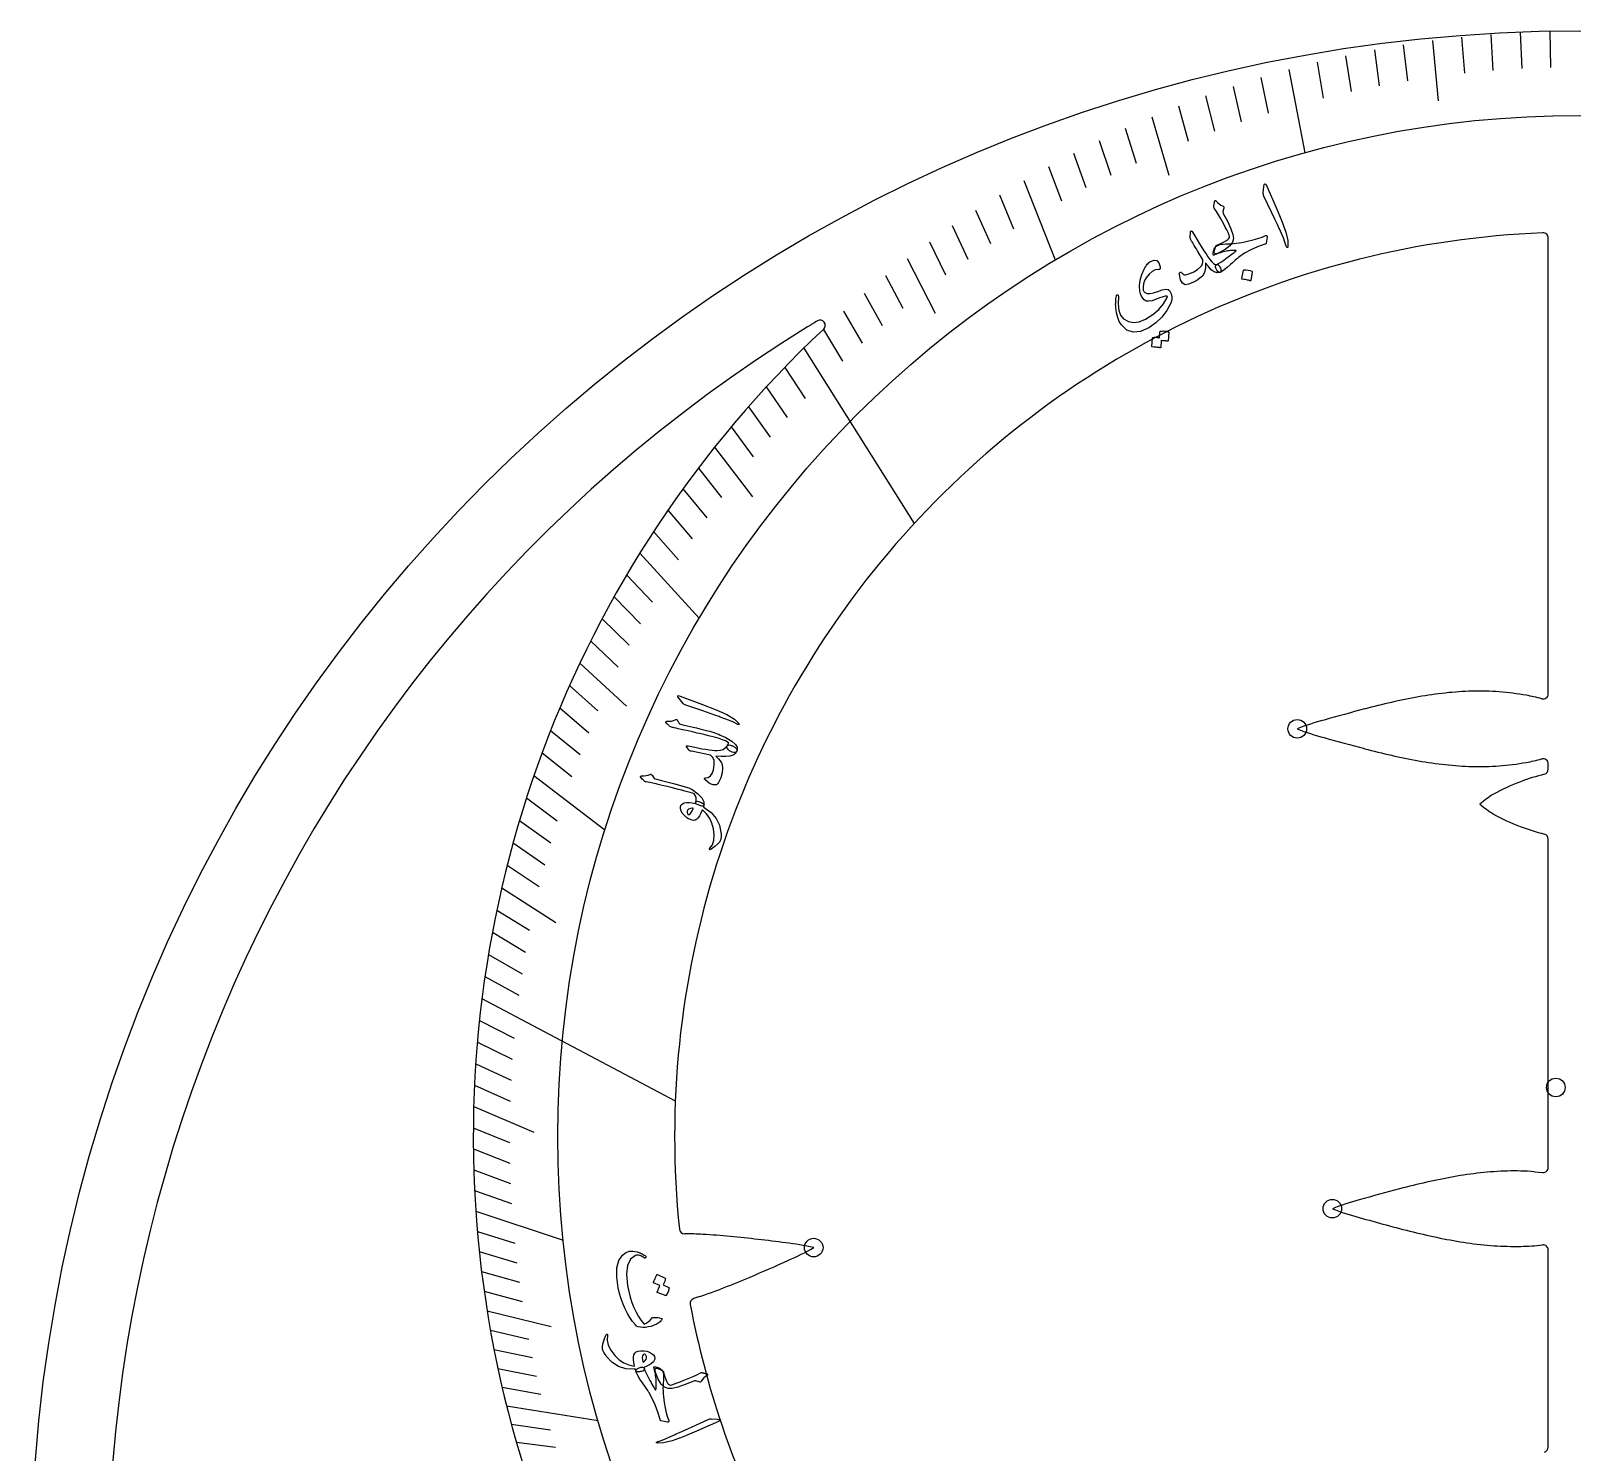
# Model space of a CAD drawing. Header units: millimetres. Extents: x -74 to 74, y -74 to 74.
# Drawn here: x -74.2 to -0.3, y 6.1 to 74.2 of the extents above; entities that cross this region are included whole.
import ezdxf

# ---------------------------------------------------------------- set-up
doc = ezdxf.new("R2010")
doc.units = ezdxf.units.MM
for name, color, linetype in [('CUT_INNER', 6, 'Continuous'), ('CUT_OUTER', 1, 'Continuous'), ('ENGRAVE', 7, 'Continuous'), ('ENGRAVE_FINE', 8, 'Continuous'), ('TEXT', 5, 'Continuous')]:
    doc.layers.add(name, color=color, linetype=linetype)

msp = doc.modelspace()

# ---------------------------------------------------------------- linework, layer by layer
at = {"layer": 'CUT_INNER'}
for points in [[(-1.485, 42.459), (-1.485, 64.312)], [(-1.485, 38.838), (-1.485, 39.091)], [(-1.485, 19.746), (-1.485, 35.49)], [(-2.153, 19.537), (-1.76, 19.497)], [(-1.485, 6.327), (-1.485, 15.779)], [(-42.234, 13.53), (-42.458, 13.459)]]:
    msp.add_lwpolyline(points, dxfattribs=at)
for centre, radius, start, end in [((0, 21.218), 43.379, 92.30477, 185.8636), ((-1.735, 64.312), 0.25, 360, 92.28516), ((0, 0), 70.537, 121.64124, 268.58497), ((0, 21.217), 53.032, 133.09257, 239.01682), ((-13.138, 21.468), 45.369, 121.03884, 121.73877), ((-36.402, 60.127), 0.25, 313.06834, 121.11328), ((-2.893, 15.371), 27.362, 100.14, 102.90107), ((-4.274, 23.094), 19.517, 96.30743, 100.14009), ((-4.735, 27.244), 15.342, 91.46192, 96.29896), ((-4.796, 29.496), 13.088, 85.78617, 91.44463), ((-4.721, 30.58), 12.002, 79.5452, 85.76481), ((-3.655, 35.632), 6.842, 74.28396, 80.65277), ((-1.735, 42.459), 0.25, 254.62171, 360), ((11.219, -40.727), 85.214, 104.62275, 105.97302), ((0.763, -0.62), 43.766, 102.89292, 104.63415), ((-9.373, 30.253), 11.311, 104.6333, 111.51717), ((-9.376, 51.289), 11.302, 248.48146, 255.36406), ((12.546, 127.129), 90.243, 254.06361, 255.33857), ((0.772, 82.204), 43.801, 255.36459, 257.10308), ((-2.888, 66.203), 27.387, 257.09495, 259.8511), ((-4.271, 58.474), 19.535, 259.851, 263.67682), ((-3.661, 45.944), 6.868, 279.31156, 285.71432), ((-1.735, 39.091), 0.25, 360, 105.37829), ((-4.734, 54.319), 15.354, 263.68522, 268.51464), ((-4.797, 52.061), 13.096, 268.53184, 274.18375), ((-4.722, 50.973), 12.005, 274.20508, 280.42056), ((0.78, 28.706), 10.19, 103.90347, 110.69284), ((-1.735, 38.838), 0.25, 285.37829, 0), ((0.371, 29.603), 9.206, 110.28581, 119.16777), ((0.391, 30.879), 8.128, 123.68092, 129.34314), ((1.215, 44.562), 9.51, 231.0687, 235.90723), ((0.367, 44.718), 9.198, 240.83033, 249.66982), ((0.781, 45.626), 10.193, 249.26344, 256.09613), ((-1.735, 35.49), 0.25, 360, 74.62171), ((-1.211, -7.641), 27.362, 100.14, 102.90107), ((-2.592, 0.081), 19.517, 96.30743, 100.14009), ((-3.053, 4.231), 15.342, 91.46192, 96.29896), ((-3.114, 6.484), 13.088, 85.78617, 91.44463), ((-1.735, 19.746), 0.25, 264.23153, 360), ((12.901, -63.74), 85.214, 104.62275, 105.97302), ((2.446, -23.632), 43.766, 102.89292, 104.63415), ((-7.691, 7.24), 11.311, 104.6333, 111.51717), ((-7.694, 28.277), 11.302, 248.48146, 255.36406), ((15.749, 109.52), 95.856, 254.07611, 254.87819), ((-42.904, 16.811), 0.25, 185.80078, 269.25179), ((-42.999, 1.086), 15.476, 86.38486, 89.65988), ((-43.931, -17.38), 33.964, 84.54733, 86.78015), ((-46.286, -42.202), 58.898, 83.26561, 84.56136), ((-50.537, -78.915), 95.856, 82.51361, 83.31569), ((6.157, 73.827), 58.898, 254.82811, 256.12386), ((0.186, 49.62), 33.964, 256.10983, 258.34265), ((-2.065, 38.7), 22.815, 258.33867, 261.63067), ((-39.27, 4.877), 11.313, 76.92396, 83.79982), ((-42.358, 25.697), 11.311, 293.07089, 299.95474), ((-2.894, 33.077), 17.131, 261.63465, 265.97787), ((-3.114, 29.997), 14.043, 265.99084, 271.26072), ((-2.969, 26.043), 10.087, 270.9343, 276.88297), ((-1.735, 15.779), 0.25, 360, 95.76847), ((-73.142, 92.887), 85.214, 293.06025, 294.41052), ((-56.915, 54.747), 43.766, 291.33042, 293.07165), ((-42.382, 13.22), 0.25, 107.62321, 190.72266), ((-50.952, 39.466), 27.362, 288.5775, 291.33857), ((-0.019, 21.211), 43.36, 190.68189, 206.59524), ((-1.735, 6.328), 0.25, 284.76563, 360)]:
    msp.add_arc(centre, radius, start, end, dxfattribs=at)
at = {"layer": 'CUT_OUTER'}
msp.add_circle((0, 0), 74.25, dxfattribs=at)
at = {"layer": 'ENGRAVE'}
for points in [[(-13.927, 72.389), (-13.159, 68.395)], [(-26.638, 67.075), (-25.124, 63.261)], [(-37.186, 59.028), (-31.892, 50.624)], [(-45.048, 49.202), (-42.195, 46.086)], [(-50.122, 38.545), (-46.718, 35.927)], [(-52.617, 27.841), (-43.346, 22.936)], [(-52.913, 17.65), (-48.726, 16.254)], [(-51.438, 8.312), (-47.048, 7.603)]]:
    msp.add_lwpolyline(points, dxfattribs=at)
for centre, radius in [((0, 21.217), 48.979), ((-13.523, 40.775), 0.446), ((-1.124, 23.577), 0.446), ((-11.841, 17.763), 0.446), ((-36.709, 15.897), 0.446)]:
    msp.add_circle(centre, radius, dxfattribs=at)
at = {"layer": 'ENGRAVE_FINE'}
for points in [[(-5.642, 73.949), (-5.51, 72.216)], [(-4.236, 74.081), (-4.137, 72.346)], [(-2.826, 74.175), (-2.76, 72.438)], [(-1.414, 74.231), (-1.381, 72.494)], [(-9.825, 73.332), (-9.594, 71.607)], [(-8.438, 73.575), (-8.239, 71.847)], [(-7.043, 73.78), (-6.768, 70.895)], [(-12.571, 72.739), (-12.274, 71.022)], [(-11.203, 73.053), (-10.939, 71.333)], [(-15.272, 72.004), (-14.91, 70.298)], [(-17.919, 71.131), (-17.492, 69.438)], [(-16.602, 71.584), (-16.208, 69.885)], [(-19.219, 70.645), (-18.76, 68.959)], [(-21.769, 69.576), (-21.246, 67.906)], [(-20.503, 70.126), (-19.685, 67.328)], [(-23.016, 68.995), (-22.462, 67.333)], [(-24.244, 68.384), (-23.658, 66.731)], [(-25.452, 67.743), (-24.834, 66.1)], [(-27.802, 66.378), (-27.123, 64.755)], [(-28.944, 65.655), (-28.233, 64.043)], [(-30.062, 64.906), (-29.321, 63.306)], [(-31.156, 64.133), (-30.385, 62.545)], [(-32.225, 63.336), (-30.889, 60.709)], [(-33.27, 62.516), (-32.438, 60.953)], [(-34.288, 61.674), (-33.427, 60.125)], [(-35.281, 60.812), (-34.39, 59.277)], [(-36.247, 59.929), (-35.327, 58.409)], [(-38.098, 58.109), (-37.12, 56.619)], [(-38.982, 57.174), (-37.976, 55.699)], [(-39.839, 56.222), (-38.805, 54.764)], [(-40.667, 55.256), (-39.606, 53.814)], [(-41.468, 54.276), (-39.652, 51.9)], [(-42.24, 53.283), (-41.125, 51.876)], [(-42.985, 52.278), (-41.842, 50.889)], [(-43.701, 51.263), (-42.532, 49.892)], [(-44.388, 50.237), (-43.194, 48.885)], [(-45.679, 48.159), (-44.434, 46.846)], [(-46.283, 47.109), (-45.012, 45.816)], [(-46.858, 46.052), (-45.563, 44.78)], [(-47.406, 44.99), (-46.087, 43.738)], [(-47.926, 43.923), (-45.686, 41.87)], [(-48.419, 42.852), (-47.053, 41.643)], [(-48.885, 41.778), (-47.496, 40.591)], [(-49.324, 40.702), (-47.912, 39.537)], [(-49.736, 39.624), (-48.303, 38.482)], [(-50.482, 37.465), (-49.006, 36.37)], [(-50.817, 36.386), (-49.32, 35.315)], [(-51.126, 35.309), (-49.609, 34.261)], [(-51.411, 34.232), (-49.874, 33.209)], [(-51.671, 33.158), (-49.073, 31.491)], [(-51.907, 32.087), (-50.331, 31.114)], [(-52.119, 31.02), (-50.525, 30.071)], [(-52.308, 29.956), (-50.696, 29.033)], [(-52.474, 28.896), (-50.845, 27.999)], [(-52.739, 26.792), (-51.077, 25.948)], [(-52.839, 25.748), (-51.161, 24.931)], [(-52.917, 24.711), (-51.224, 23.92)], [(-52.975, 23.68), (-51.267, 22.916)], [(-53.013, 22.656), (-50.136, 21.426)], [(-53.031, 21.639), (-51.294, 20.93)], [(-53.029, 20.63), (-51.279, 19.949)], [(-53.009, 19.628), (-51.246, 18.976)], [(-52.97, 18.635), (-51.195, 18.011)], [(-52.838, 16.674), (-51.04, 16.107)], [(-52.745, 15.707), (-50.937, 15.168)], [(-52.637, 14.748), (-50.818, 14.239)], [(-52.511, 13.8), (-50.684, 13.319)], [(-52.37, 12.861), (-49.302, 12.107)], [(-52.213, 11.931), (-50.368, 11.509)], [(-52.041, 11.011), (-50.188, 10.619)], [(-51.855, 10.101), (-49.994, 9.739)], [(-51.654, 9.202), (-49.787, 8.869)], [(-51.21, 7.433), (-49.332, 7.161)], [(-50.968, 6.565), (-49.085, 6.322)]]:
    msp.add_lwpolyline(points, dxfattribs=at)
at = {"layer": 'TEXT'}
for points in [[(-15.122, 66.779), (-15.105, 66.876), (-15.078, 66.916), (-15.043, 66.901), (-14.999, 66.829), (-14.537, 65.776), (-14.258, 65.129), (-14.071, 64.6), (-13.975, 64.189), (-13.968, 63.899), (-13.976, 63.873), (-13.984, 63.857), (-13.995, 63.851), (-14.007, 63.856), (-14.019, 63.867), (-14.03, 63.882), (-14.04, 63.902), (-14.05, 63.926), (-14.113, 64.118), (-14.189, 64.319), (-14.277, 64.529), (-14.379, 64.747), (-14.404, 64.805), (-14.475, 64.959), (-14.591, 65.21), (-14.752, 65.558), (-15.12, 66.326), (-15.137, 66.368), (-15.148, 66.408), (-15.153, 66.447), (-15.152, 66.483)], [(-16.784, 64.454), (-16.843, 64.575), (-16.906, 64.703), (-16.973, 64.835), (-17.045, 64.974), (-17.122, 65.119), (-17.205, 65.27), (-17.294, 65.428), (-17.388, 65.592), (-17.512, 65.749), (-17.522, 65.772), (-17.528, 65.796), (-17.53, 65.819), (-17.528, 65.843), (-17.527, 65.856), (-17.523, 65.873), (-17.519, 65.894), (-17.514, 65.919), (-17.507, 65.949), (-17.5, 65.984), (-17.492, 66.023), (-17.484, 66.066), (-17.481, 66.081), (-17.474, 66.093), (-17.465, 66.102), (-17.453, 66.108), (-17.441, 66.11), (-17.43, 66.107), (-17.419, 66.099), (-17.407, 66.086), (-17.343, 66.012), (-17.267, 65.946), (-17.179, 65.888), (-17.08, 65.837), (-17.055, 65.821), (-17.04, 65.802), (-17.036, 65.779), (-17.042, 65.751), (-17.089, 65.588), (-17.091, 65.57), (-17.088, 65.547), (-17.08, 65.521), (-17.067, 65.491), (-16.853, 65.084), (-16.702, 64.749), (-16.613, 64.486), (-16.586, 64.295), (-16.632, 64.115), (-16.763, 63.94), (-16.98, 63.77), (-17.281, 63.603), (-17.401, 63.561), (-17.474, 63.574), (-17.5, 63.642), (-17.479, 63.764), (-17.473, 63.782), (-17.468, 63.798), (-17.463, 63.815), (-17.458, 63.831), (-17.453, 63.847), (-17.448, 63.862), (-17.444, 63.877), (-17.439, 63.891), (-17.426, 63.921), (-17.406, 63.947), (-17.379, 63.968), (-17.345, 63.985), (-17.191, 64.053), (-17.056, 64.119), (-16.942, 64.182), (-16.849, 64.243), (-16.8, 64.287), (-16.773, 64.337), (-16.768, 64.392), (-16.784, 64.454)], [(-17.388, 63.044), (-17.351, 63.042), (-17.316, 63.028), (-17.285, 63.003), (-17.256, 62.967), (-17.227, 62.919), (-17.205, 62.872), (-17.19, 62.824), (-17.182, 62.775), (-17.181, 62.731), (-17.188, 62.697), (-17.203, 62.672), (-17.226, 62.656), (-17.368, 62.639), (-17.511, 62.685), (-17.655, 62.794), (-17.802, 62.966), (-17.825, 62.996), (-17.844, 63.023), (-17.861, 63.046), (-17.874, 63.064), (-17.885, 63.079), (-17.892, 63.089), (-17.897, 63.095), (-17.898, 63.097), (-17.91, 63.107), (-17.918, 63.108), (-17.922, 63.099), (-17.922, 63.082), (-17.924, 62.886), (-17.949, 62.722), (-17.997, 62.59), (-18.069, 62.489), (-18.189, 62.383), (-18.341, 62.282), (-18.524, 62.187), (-18.739, 62.097), (-18.9, 62.076), (-19.027, 62.148), (-19.119, 62.312), (-19.176, 62.569), (-19.177, 62.603), (-19.172, 62.63), (-19.161, 62.651), (-19.144, 62.666), (-19.123, 62.673), (-19.102, 62.671), (-19.081, 62.66), (-19.059, 62.639), (-19.012, 62.593), (-18.967, 62.564), (-18.923, 62.55), (-18.881, 62.551), (-18.667, 62.611), (-18.475, 62.693), (-18.306, 62.797), (-18.158, 62.924), (-18.101, 62.996), (-18.062, 63.075), (-18.043, 63.163), (-18.044, 63.259), (-18.062, 63.296), (-18.111, 63.381), (-18.191, 63.513), (-18.301, 63.692), (-18.36, 63.788), (-18.413, 63.875), (-18.459, 63.952), (-18.5, 64.02), (-18.535, 64.079), (-18.564, 64.127), (-18.588, 64.164), (-18.605, 64.191), (-18.628, 64.234), (-18.645, 64.273), (-18.654, 64.31), (-18.655, 64.343), (-18.653, 64.385), (-18.651, 64.425), (-18.65, 64.462), (-18.648, 64.496), (-18.646, 64.527), (-18.646, 64.555), (-18.645, 64.579), (-18.646, 64.601), (-18.645, 64.619), (-18.639, 64.633), (-18.629, 64.644), (-18.614, 64.65), (-18.596, 64.651), (-18.58, 64.647), (-18.567, 64.638), (-18.556, 64.624), (-18.435, 64.416), (-18.319, 64.22), (-18.207, 64.035), (-18.099, 63.862), (-17.996, 63.701), (-17.898, 63.551), (-17.804, 63.413), (-17.716, 63.286), (-17.625, 63.172), (-17.54, 63.093), (-17.461, 63.05), (-17.388, 63.044)], [(-16.947, 64.029), (-16.827, 64.031), (-16.703, 64.037), (-16.576, 64.048), (-16.447, 64.064), (-16.314, 64.083), (-16.18, 64.106), (-16.043, 64.133), (-15.904, 64.163), (-15.638, 64.227), (-15.405, 64.292), (-15.206, 64.359), (-15.041, 64.429), (-15.023, 64.435), (-15.006, 64.436), (-14.992, 64.431), (-14.979, 64.421), (-14.969, 64.407), (-14.962, 64.391), (-14.96, 64.373), (-14.96, 64.353), (-15.011, 64.073), (-15.017, 64.05), (-15.029, 64.032), (-15.048, 64.019), (-15.072, 64.012), (-15.423, 63.894), (-15.748, 63.751), (-16.046, 63.584), (-16.318, 63.393), (-16.333, 63.382), (-16.358, 63.361), (-16.393, 63.332), (-16.438, 63.293), (-16.492, 63.245), (-16.557, 63.188), (-16.632, 63.121), (-16.716, 63.045), (-16.88, 62.9), (-17.019, 62.787), (-17.134, 62.705), (-17.226, 62.656), (-17.255, 62.655), (-17.288, 62.673), (-17.327, 62.71), (-17.372, 62.767), (-17.426, 62.867), (-17.446, 62.946), (-17.432, 63.006), (-17.383, 63.046), (-17.303, 63.089), (-17.192, 63.16), (-17.05, 63.258), (-16.876, 63.384), (-16.789, 63.447), (-16.712, 63.502), (-16.646, 63.55), (-16.591, 63.59), (-16.547, 63.621), (-16.515, 63.645), (-16.494, 63.661), (-16.484, 63.669), (-16.481, 63.672), (-16.478, 63.675), (-16.476, 63.678), (-16.474, 63.68), (-16.472, 63.682), (-16.47, 63.684), (-16.468, 63.685), (-16.466, 63.686), (-16.455, 63.697), (-16.453, 63.706), (-16.458, 63.711), (-16.472, 63.714), (-16.53, 63.718), (-16.59, 63.718), (-16.652, 63.716), (-16.716, 63.711), (-16.782, 63.703), (-16.85, 63.693), (-16.921, 63.679), (-16.993, 63.664), (-17.064, 63.647), (-17.133, 63.629), (-17.201, 63.609), (-17.267, 63.588), (-17.332, 63.566), (-17.393, 63.542), (-17.452, 63.517), (-17.507, 63.49), (-17.523, 63.486), (-17.535, 63.487), (-17.544, 63.494), (-17.55, 63.507), (-17.552, 63.534), (-17.553, 63.56), (-17.552, 63.587), (-17.549, 63.614), (-17.544, 63.642), (-17.539, 63.67), (-17.533, 63.699), (-17.526, 63.73), (-17.507, 63.79), (-17.484, 63.839), (-17.457, 63.878), (-17.425, 63.907), (-17.337, 63.958), (-17.227, 63.995), (-17.097, 64.019), (-16.947, 64.029)], [(-20.17, 62.806), (-20.329, 62.784), (-20.483, 62.711), (-20.631, 62.586), (-20.773, 62.409), (-20.848, 62.269), (-20.895, 62.124), (-20.915, 61.973), (-20.907, 61.816), (-20.9, 61.788), (-20.887, 61.761), (-20.868, 61.736), (-20.843, 61.712), (-20.732, 61.657), (-20.588, 61.646), (-20.411, 61.679), (-20.2, 61.755), (-19.992, 61.832), (-19.831, 61.863), (-19.714, 61.851), (-19.643, 61.794), (-19.565, 61.643), (-19.529, 61.492), (-19.533, 61.342), (-19.579, 61.192), (-19.776, 60.83), (-20.017, 60.513), (-20.302, 60.239), (-20.633, 60.009), (-21.032, 59.83), (-21.384, 59.792), (-21.692, 59.897), (-21.956, 60.147), (-22.055, 60.309), (-22.133, 60.502), (-22.19, 60.727), (-22.224, 60.982), (-22.228, 61.056), (-22.23, 61.128), (-22.229, 61.199), (-22.227, 61.269), (-22.223, 61.337), (-22.216, 61.404), (-22.207, 61.471), (-22.196, 61.537), (-22.187, 61.567), (-22.173, 61.584), (-22.156, 61.589), (-22.134, 61.581), (-22.117, 61.567), (-22.105, 61.55), (-22.099, 61.529), (-22.098, 61.505), (-22.117, 61.142), (-22.081, 60.843), (-21.99, 60.608), (-21.847, 60.438), (-21.618, 60.302), (-21.368, 60.255), (-21.096, 60.295), (-20.801, 60.422), (-20.453, 60.642), (-20.164, 60.889), (-19.932, 61.162), (-19.758, 61.463), (-19.749, 61.486), (-19.75, 61.503), (-19.762, 61.516), (-19.782, 61.524), (-19.851, 61.524), (-19.958, 61.5), (-20.104, 61.451), (-20.288, 61.377), (-20.479, 61.308), (-20.637, 61.28), (-20.764, 61.293), (-20.858, 61.347), (-20.932, 61.43), (-20.991, 61.527), (-21.034, 61.637), (-21.063, 61.762), (-21.082, 62.025), (-21.055, 62.29), (-20.981, 62.557), (-20.86, 62.825), (-20.825, 62.891), (-20.789, 62.952), (-20.752, 63.006), (-20.714, 63.054), (-20.675, 63.096), (-20.636, 63.133), (-20.596, 63.164), (-20.557, 63.189), (-20.386, 63.253), (-20.252, 63.232), (-20.154, 63.124), (-20.094, 62.931), (-20.09, 62.873), (-20.101, 62.833), (-20.128, 62.81), (-20.17, 62.806)], [(-16.1, 62.766), (-16.096, 62.773), (-16.09, 62.779), (-16.081, 62.784), (-16.069, 62.788), (-15.973, 62.785), (-15.88, 62.773), (-15.788, 62.751), (-15.698, 62.72), (-15.688, 62.713), (-15.682, 62.706), (-15.679, 62.697), (-15.681, 62.686), (-15.752, 62.279), (-15.757, 62.268), (-15.765, 62.263), (-15.778, 62.263), (-15.796, 62.267), (-15.811, 62.272), (-15.835, 62.278), (-15.867, 62.285), (-15.907, 62.294), (-15.957, 62.305), (-16.016, 62.317), (-16.085, 62.33), (-16.164, 62.345), (-16.175, 62.348), (-16.182, 62.353), (-16.184, 62.359), (-16.183, 62.367)], [(-20.105, 59.822), (-20.103, 59.83), (-20.098, 59.837), (-20.09, 59.842), (-20.078, 59.847), (-20.031, 59.852), (-19.985, 59.854), (-19.939, 59.855), (-19.894, 59.853), (-19.848, 59.849), (-19.803, 59.842), (-19.757, 59.833), (-19.71, 59.821), (-19.7, 59.815), (-19.693, 59.808), (-19.688, 59.798), (-19.687, 59.785), (-19.713, 59.373), (-19.716, 59.366), (-19.724, 59.362), (-19.736, 59.361), (-19.753, 59.363), (-19.765, 59.367), (-19.784, 59.37), (-19.811, 59.373), (-19.844, 59.377), (-19.884, 59.38), (-19.932, 59.384), (-19.987, 59.388), (-20.05, 59.392), (-20.069, 59.071), (-20.072, 59.06), (-20.08, 59.053), (-20.092, 59.052), (-20.11, 59.054), (-20.125, 59.057), (-20.149, 59.06), (-20.181, 59.064), (-20.222, 59.069), (-20.272, 59.074), (-20.331, 59.08), (-20.399, 59.085), (-20.478, 59.09), (-20.487, 59.093), (-20.493, 59.098), (-20.496, 59.105), (-20.495, 59.113), (-20.466, 59.516), (-20.464, 59.524), (-20.458, 59.53), (-20.45, 59.536), (-20.439, 59.541), (-20.4, 59.547), (-20.361, 59.551), (-20.323, 59.553), (-20.284, 59.552), (-20.245, 59.549), (-20.207, 59.544), (-20.169, 59.537), (-20.132, 59.529)], [(-43.165, 42.226), (-43.222, 42.306), (-43.232, 42.353), (-43.197, 42.367), (-43.115, 42.349), (-42.039, 41.944), (-41.38, 41.691), (-40.871, 41.455), (-40.51, 41.238), (-40.298, 41.039), (-40.284, 41.016), (-40.279, 40.998), (-40.282, 40.987), (-40.295, 40.982), (-40.311, 40.981), (-40.329, 40.983), (-40.35, 40.99), (-40.374, 41), (-40.556, 41.089), (-40.752, 41.175), (-40.964, 41.258), (-41.191, 41.338), (-41.25, 41.36), (-41.41, 41.417), (-41.671, 41.51), (-42.033, 41.638), (-42.84, 41.911), (-42.881, 41.928), (-42.917, 41.949), (-42.949, 41.971), (-42.974, 41.998)], [(-43.77, 41.036), (-43.786, 41.054), (-43.796, 41.071), (-43.799, 41.089), (-43.794, 41.107), (-43.785, 41.12), (-43.772, 41.13), (-43.755, 41.136), (-43.733, 41.139), (-43.629, 41.139), (-43.531, 41.151), (-43.44, 41.176), (-43.355, 41.213), (-43.321, 41.222), (-43.29, 41.217), (-43.262, 41.2), (-43.237, 41.169), (-43.225, 41.15), (-43.213, 41.13), (-43.202, 41.111), (-43.19, 41.091), (-43.179, 41.071), (-43.167, 41.052), (-43.155, 41.032), (-43.144, 41.014), (-43.101, 40.997), (-42.977, 40.965), (-42.771, 40.917), (-42.483, 40.852), (-42.324, 40.817), (-42.176, 40.782), (-42.038, 40.749), (-41.909, 40.717), (-41.791, 40.686), (-41.684, 40.657), (-41.588, 40.628), (-41.503, 40.6), (-41.423, 40.572), (-41.344, 40.543), (-41.266, 40.512), (-41.188, 40.479), (-41.111, 40.444), (-41.034, 40.408), (-40.958, 40.37), (-40.881, 40.33), (-40.633, 40.179), (-40.467, 40.032), (-40.384, 39.89), (-40.382, 39.752), (-40.407, 39.695), (-40.444, 39.657), (-40.493, 39.639), (-40.556, 39.641), (-40.623, 39.658), (-40.686, 39.685), (-40.745, 39.723), (-40.799, 39.772), (-40.846, 39.825), (-40.873, 39.873), (-40.879, 39.916), (-40.865, 39.953), (-40.851, 39.98), (-40.837, 40.004), (-40.826, 40.025), (-40.816, 40.044), (-40.808, 40.06), (-40.802, 40.075), (-40.799, 40.088), (-40.798, 40.099), (-40.853, 40.147), (-40.946, 40.198), (-41.077, 40.251), (-41.248, 40.307), (-41.35, 40.337), (-41.469, 40.37), (-41.603, 40.405), (-41.753, 40.443), (-41.919, 40.484), (-42.102, 40.528), (-42.3, 40.575), (-42.515, 40.625), (-42.725, 40.674), (-42.91, 40.716), (-43.069, 40.751), (-43.204, 40.78), (-43.312, 40.803), (-43.396, 40.82), (-43.453, 40.832), (-43.485, 40.838), (-43.525, 40.849), (-43.565, 40.867), (-43.605, 40.893), (-43.645, 40.926), (-43.664, 40.945), (-43.682, 40.962), (-43.699, 40.978), (-43.715, 40.993), (-43.73, 41.006), (-43.744, 41.017), (-43.757, 41.028), (-43.77, 41.036)], [(-40.38, 39.745), (-40.423, 39.665), (-40.471, 39.599), (-40.525, 39.549), (-40.583, 39.514), (-40.732, 39.467), (-40.918, 39.443), (-41.14, 39.441), (-41.399, 39.461), (-41.28, 39.343), (-41.19, 39.24), (-41.13, 39.15), (-41.099, 39.074), (-41.081, 38.872), (-41.104, 38.658), (-41.168, 38.433), (-41.273, 38.196), (-41.318, 38.135), (-41.376, 38.097), (-41.449, 38.085), (-41.536, 38.096), (-41.63, 38.128), (-41.726, 38.177), (-41.823, 38.243), (-41.921, 38.327), (-41.933, 38.341), (-41.941, 38.355), (-41.944, 38.37), (-41.942, 38.386), (-41.934, 38.403), (-41.922, 38.415), (-41.907, 38.422), (-41.886, 38.423), (-41.763, 38.448), (-41.66, 38.521), (-41.58, 38.639), (-41.52, 38.805), (-41.476, 39.052), (-41.484, 39.251), (-41.545, 39.404), (-41.658, 39.509), (-42.574, 39.699), (-42.615, 39.71), (-42.65, 39.724), (-42.678, 39.742), (-42.699, 39.764), (-42.795, 39.894), (-42.807, 39.912), (-42.815, 39.927), (-42.818, 39.94), (-42.817, 39.95), (-42.805, 39.96), (-42.785, 39.964), (-42.758, 39.962), (-42.722, 39.956), (-42.489, 39.905), (-42.273, 39.861), (-42.075, 39.824), (-41.893, 39.794), (-41.728, 39.77), (-41.581, 39.751), (-41.452, 39.739), (-41.34, 39.733), (-41.186, 39.745), (-41.056, 39.786), (-40.948, 39.857), (-40.864, 39.957), (-40.837, 39.984), (-40.801, 39.999), (-40.753, 40.001), (-40.694, 39.99), (-40.665, 39.981), (-40.636, 39.971), (-40.607, 39.959), (-40.578, 39.947), (-40.55, 39.932), (-40.522, 39.916), (-40.495, 39.897), (-40.469, 39.876), (-40.423, 39.835), (-40.393, 39.799), (-40.379, 39.769), (-40.38, 39.745)], [(-44.827, 38.265), (-44.886, 38.323), (-44.933, 38.369), (-44.968, 38.402), (-44.992, 38.422), (-45.006, 38.437), (-45.014, 38.452), (-45.016, 38.468), (-45.013, 38.483), (-45.004, 38.499), (-44.99, 38.51), (-44.972, 38.516), (-44.95, 38.517), (-44.842, 38.519), (-44.74, 38.532), (-44.645, 38.556), (-44.556, 38.59), (-44.529, 38.599), (-44.503, 38.595), (-44.48, 38.577), (-44.458, 38.547), (-44.362, 38.395), (-44.298, 38.378), (-44.237, 38.362), (-44.176, 38.346), (-44.116, 38.331), (-44.057, 38.316), (-44, 38.301), (-43.943, 38.287), (-43.888, 38.273), (-43.375, 38.145), (-42.979, 38.032), (-42.699, 37.938), (-42.534, 37.862), (-42.26, 37.661), (-42.075, 37.467), (-41.979, 37.281), (-41.971, 37.101), (-41.973, 37.096), (-41.975, 37.092), (-41.976, 37.088), (-41.978, 37.084), (-42.012, 37.067), (-42.075, 37.072), (-42.165, 37.098), (-42.284, 37.145), (-42.327, 37.166), (-42.355, 37.19), (-42.367, 37.218), (-42.364, 37.249), (-42.345, 37.368), (-42.35, 37.474), (-42.38, 37.57), (-42.435, 37.654), (-42.527, 37.685), (-42.634, 37.719), (-42.754, 37.754), (-42.887, 37.791), (-43.034, 37.83), (-43.193, 37.871), (-43.365, 37.913), (-43.549, 37.958), (-43.73, 38.002), (-43.892, 38.042), (-44.036, 38.076), (-44.163, 38.105), (-44.271, 38.13), (-44.36, 38.151), (-44.431, 38.168), (-44.484, 38.181), (-44.75, 38.231), (-44.775, 38.239), (-44.796, 38.247), (-44.813, 38.256), (-44.827, 38.265)], [(-41.956, 36.997), (-41.633, 36.762), (-41.393, 36.483), (-41.234, 36.161), (-41.156, 35.796), (-41.152, 35.748), (-41.15, 35.7), (-41.149, 35.654), (-41.15, 35.61), (-41.153, 35.567), (-41.158, 35.525), (-41.165, 35.486), (-41.174, 35.449), (-41.218, 35.363), (-41.309, 35.26), (-41.445, 35.138), (-41.627, 34.999), (-41.651, 34.985), (-41.671, 34.979), (-41.689, 34.981), (-41.703, 34.991), (-41.712, 35.005), (-41.713, 35.02), (-41.706, 35.036), (-41.692, 35.053), (-41.566, 35.22), (-41.495, 35.43), (-41.478, 35.685), (-41.515, 35.985), (-41.587, 36.247), (-41.697, 36.483), (-41.844, 36.693), (-42.03, 36.878), (-42.038, 36.88), (-42.045, 36.88), (-42.052, 36.878), (-42.057, 36.873), (-42.12, 36.729), (-42.184, 36.609), (-42.248, 36.514), (-42.313, 36.445), (-42.39, 36.4), (-42.48, 36.387), (-42.582, 36.405), (-42.697, 36.455), (-42.711, 36.463), (-42.726, 36.471), (-42.741, 36.481), (-42.756, 36.491), (-42.771, 36.501), (-42.787, 36.513), (-42.803, 36.525), (-42.82, 36.538), (-42.928, 36.635), (-43.009, 36.735), (-43.065, 36.838), (-43.096, 36.945), (-43.097, 37.044), (-43.067, 37.123), (-43.006, 37.183), (-42.914, 37.222), (-42.797, 37.243), (-42.671, 37.245), (-42.534, 37.227), (-42.387, 37.189), (-42.384, 37.197), (-42.382, 37.206), (-42.379, 37.214), (-42.377, 37.222), (-42.375, 37.23), (-42.373, 37.239), (-42.37, 37.247), (-42.367, 37.255), (-42.35, 37.282), (-42.322, 37.298), (-42.285, 37.302), (-42.237, 37.295), (-42.188, 37.281), (-42.139, 37.261), (-42.092, 37.237), (-42.046, 37.208), (-42.007, 37.177), (-41.981, 37.15), (-41.969, 37.126), (-41.97, 37.105), (-42.001, 37.024), (-41.993, 37.02), (-41.983, 37.014), (-41.97, 37.007), (-41.956, 36.997)], [(-42.523, 36.973), (-42.62, 36.957), (-42.695, 36.928), (-42.748, 36.885), (-42.78, 36.83), (-42.783, 36.791), (-42.78, 36.755), (-42.769, 36.72), (-42.752, 36.687), (-42.741, 36.674), (-42.727, 36.667), (-42.709, 36.667), (-42.688, 36.673), (-42.631, 36.703), (-42.581, 36.759), (-42.535, 36.838), (-42.494, 36.943), (-42.492, 36.954), (-42.497, 36.963), (-42.507, 36.969), (-42.523, 36.973)], [(-44.005, 12.418), (-44.038, 12.38), (-44.075, 12.344), (-44.116, 12.309), (-44.162, 12.276), (-44.213, 12.245), (-44.267, 12.216), (-44.325, 12.188), (-44.387, 12.162), (-44.514, 12.12), (-44.641, 12.089), (-44.771, 12.072), (-44.901, 12.067), (-45.021, 12.076), (-45.12, 12.099), (-45.2, 12.136), (-45.259, 12.187), (-45.397, 12.358), (-45.525, 12.544), (-45.644, 12.744), (-45.753, 12.959), (-45.852, 13.189), (-45.939, 13.433), (-46.015, 13.692), (-46.079, 13.965), (-46.153, 14.484), (-46.142, 14.92), (-46.049, 15.271), (-45.876, 15.535), (-45.728, 15.652), (-45.562, 15.718), (-45.378, 15.733), (-45.175, 15.697), (-45.131, 15.682), (-45.085, 15.664), (-45.038, 15.643), (-44.989, 15.619), (-44.94, 15.592), (-44.889, 15.563), (-44.836, 15.53), (-44.783, 15.494), (-44.767, 15.482), (-44.757, 15.468), (-44.752, 15.454), (-44.752, 15.438), (-44.755, 15.427), (-44.761, 15.417), (-44.771, 15.408), (-44.785, 15.401), (-44.798, 15.396), (-44.812, 15.396), (-44.825, 15.4), (-44.838, 15.408), (-44.89, 15.441), (-44.943, 15.47), (-44.998, 15.495), (-45.054, 15.515), (-45.106, 15.528), (-45.156, 15.532), (-45.203, 15.527), (-45.247, 15.514), (-45.49, 15.336), (-45.638, 15.039), (-45.687, 14.622), (-45.635, 14.087), (-45.578, 13.798), (-45.508, 13.525), (-45.425, 13.268), (-45.331, 13.028), (-45.225, 12.805), (-45.108, 12.597), (-44.979, 12.406), (-44.84, 12.232), (-44.749, 12.27), (-44.653, 12.334), (-44.551, 12.423), (-44.443, 12.538), (-44.431, 12.543), (-44.409, 12.547), (-44.376, 12.549), (-44.331, 12.55), (-44.327, 12.549), (-44.322, 12.549), (-44.319, 12.548), (-44.317, 12.549), (-44.255, 12.545), (-44.186, 12.537), (-44.108, 12.523), (-44.022, 12.503), (-43.995, 12.493), (-43.983, 12.475), (-43.986, 12.45), (-44.005, 12.418)], [(-43.661, 13.989), (-43.654, 13.984), (-43.649, 13.977), (-43.646, 13.967), (-43.646, 13.955), (-43.655, 13.908), (-43.667, 13.862), (-43.68, 13.818), (-43.696, 13.774), (-43.713, 13.732), (-43.733, 13.689), (-43.756, 13.647), (-43.78, 13.606), (-43.789, 13.597), (-43.798, 13.592), (-43.809, 13.591), (-43.821, 13.594), (-44.208, 13.75), (-44.214, 13.755), (-44.215, 13.764), (-44.212, 13.776), (-44.206, 13.792), (-44.199, 13.803), (-44.19, 13.821), (-44.179, 13.846), (-44.165, 13.877), (-44.15, 13.916), (-44.131, 13.962), (-44.11, 14.015), (-44.087, 14.075), (-44.386, 14.204), (-44.396, 14.21), (-44.399, 14.22), (-44.397, 14.233), (-44.389, 14.25), (-44.382, 14.264), (-44.371, 14.286), (-44.357, 14.316), (-44.339, 14.355), (-44.318, 14.402), (-44.293, 14.458), (-44.266, 14.523), (-44.234, 14.597), (-44.228, 14.605), (-44.222, 14.61), (-44.215, 14.61), (-44.207, 14.606), (-43.837, 14.437), (-43.83, 14.432), (-43.825, 14.425), (-43.822, 14.415), (-43.822, 14.403), (-43.828, 14.363), (-43.837, 14.325), (-43.848, 14.287), (-43.861, 14.25), (-43.877, 14.213), (-43.893, 14.178), (-43.911, 14.143), (-43.931, 14.11)], [(-45.313, 10.068), (-45.714, 10.085), (-46.071, 10.194), (-46.385, 10.395), (-46.655, 10.688), (-46.685, 10.731), (-46.713, 10.774), (-46.739, 10.817), (-46.762, 10.859), (-46.783, 10.902), (-46.802, 10.943), (-46.817, 10.985), (-46.83, 11.025), (-46.838, 11.131), (-46.816, 11.278), (-46.764, 11.466), (-46.68, 11.695), (-46.666, 11.72), (-46.651, 11.736), (-46.635, 11.744), (-46.618, 11.742), (-46.603, 11.733), (-46.594, 11.72), (-46.592, 11.701), (-46.595, 11.677), (-46.617, 11.454), (-46.567, 11.218), (-46.444, 10.971), (-46.249, 10.715), (-46.043, 10.518), (-45.82, 10.369), (-45.579, 10.268), (-45.32, 10.213), (-45.312, 10.216), (-45.306, 10.22), (-45.303, 10.226), (-45.301, 10.233), (-45.33, 10.394), (-45.344, 10.534), (-45.343, 10.652), (-45.327, 10.749), (-45.286, 10.83), (-45.218, 10.891), (-45.123, 10.931), (-45, 10.951), (-44.983, 10.952), (-44.966, 10.952), (-44.948, 10.952), (-44.931, 10.952), (-44.912, 10.951), (-44.892, 10.95), (-44.872, 10.948), (-44.85, 10.946), (-44.708, 10.922), (-44.585, 10.882), (-44.482, 10.826), (-44.398, 10.754), (-44.342, 10.673), (-44.323, 10.591), (-44.341, 10.508), (-44.396, 10.423), (-44.48, 10.341), (-44.584, 10.268), (-44.706, 10.205), (-44.849, 10.153), (-44.846, 10.144), (-44.844, 10.135), (-44.841, 10.127), (-44.838, 10.119), (-44.835, 10.111), (-44.832, 10.103), (-44.83, 10.095), (-44.827, 10.085), (-44.826, 10.053), (-44.84, 10.024), (-44.868, 9.999), (-44.911, 9.977), (-44.96, 9.96), (-45.011, 9.948), (-45.063, 9.942), (-45.118, 9.94), (-45.167, 9.943), (-45.204, 9.951), (-45.228, 9.965), (-45.24, 9.983), (-45.261, 10.071), (-45.27, 10.069), (-45.281, 10.068), (-45.296, 10.068), (-45.313, 10.068)], [(-44.859, 10.412), (-44.787, 10.48), (-44.741, 10.547), (-44.72, 10.612), (-44.725, 10.676), (-44.743, 10.711), (-44.766, 10.74), (-44.794, 10.764), (-44.827, 10.783), (-44.843, 10.787), (-44.858, 10.785), (-44.874, 10.775), (-44.888, 10.759), (-44.919, 10.702), (-44.931, 10.627), (-44.924, 10.534), (-44.9, 10.422), (-44.895, 10.411), (-44.886, 10.406), (-44.874, 10.406), (-44.859, 10.412)], [(-43.914, 9.518), (-43.927, 9.4), (-43.934, 9.277), (-43.937, 9.152), (-43.934, 9.022), (-43.927, 8.889), (-43.916, 8.754), (-43.901, 8.616), (-43.881, 8.475), (-43.836, 8.205), (-43.783, 7.97), (-43.725, 7.768), (-43.661, 7.6), (-43.656, 7.582), (-43.656, 7.566), (-43.661, 7.551), (-43.672, 7.538), (-43.686, 7.529), (-43.702, 7.523), (-43.72, 7.521), (-43.74, 7.522), (-44.018, 7.583), (-44.041, 7.59), (-44.059, 7.604), (-44.071, 7.623), (-44.077, 7.648), (-44.18, 8.01), (-44.304, 8.349), (-44.449, 8.665), (-44.615, 8.96), (-44.624, 8.977), (-44.642, 9.004), (-44.668, 9.043), (-44.702, 9.093), (-44.744, 9.155), (-44.795, 9.228), (-44.853, 9.312), (-44.919, 9.408), (-45.044, 9.595), (-45.139, 9.755), (-45.205, 9.886), (-45.241, 9.988), (-45.238, 10.017), (-45.215, 10.048), (-45.172, 10.082), (-45.109, 10.118), (-45.003, 10.156), (-44.921, 10.163), (-44.864, 10.139), (-44.832, 10.084), (-44.8, 9.996), (-44.745, 9.874), (-44.666, 9.717), (-44.564, 9.526), (-44.511, 9.43), (-44.465, 9.346), (-44.425, 9.274), (-44.391, 9.214), (-44.364, 9.167), (-44.344, 9.132), (-44.331, 9.109), (-44.324, 9.099), (-44.32, 9.095), (-44.318, 9.092), (-44.315, 9.089), (-44.313, 9.087), (-44.312, 9.085), (-44.31, 9.083), (-44.309, 9.081), (-44.308, 9.079), (-44.298, 9.067), (-44.29, 9.063), (-44.284, 9.068), (-44.28, 9.082), (-44.27, 9.139), (-44.263, 9.199), (-44.259, 9.261), (-44.257, 9.326), (-44.257, 9.392), (-44.26, 9.462), (-44.265, 9.533), (-44.271, 9.607), (-44.279, 9.68), (-44.288, 9.751), (-44.299, 9.82), (-44.31, 9.889), (-44.324, 9.956), (-44.339, 10.02), (-44.355, 10.081), (-44.374, 10.14), (-44.376, 10.156), (-44.373, 10.168), (-44.364, 10.176), (-44.35, 10.18), (-44.324, 10.178), (-44.297, 10.175), (-44.271, 10.17), (-44.245, 10.163), (-44.218, 10.155), (-44.191, 10.145), (-44.163, 10.135), (-44.134, 10.124), (-44.078, 10.097), (-44.032, 10.068), (-43.997, 10.036), (-43.973, 10.002), (-43.935, 9.909), (-43.913, 9.797), (-43.906, 9.667), (-43.914, 9.518)], [(-43.511, 9.316), (-43.385, 9.361), (-43.252, 9.41), (-43.112, 9.463), (-42.967, 9.519), (-42.814, 9.58), (-42.655, 9.645), (-42.488, 9.714), (-42.313, 9.788), (-42.142, 9.889), (-42.118, 9.896), (-42.095, 9.9), (-42.071, 9.9), (-42.048, 9.896), (-42.035, 9.894), (-42.019, 9.889), (-41.999, 9.884), (-41.975, 9.877), (-41.946, 9.869), (-41.913, 9.86), (-41.876, 9.85), (-41.834, 9.839), (-41.82, 9.835), (-41.809, 9.829), (-41.801, 9.82), (-41.796, 9.808), (-41.796, 9.798), (-41.8, 9.787), (-41.81, 9.778), (-41.824, 9.768), (-41.905, 9.715), (-41.979, 9.65), (-42.048, 9.574), (-42.11, 9.487), (-42.128, 9.464), (-42.148, 9.451), (-42.172, 9.449), (-42.199, 9.457), (-42.354, 9.512), (-42.372, 9.514), (-42.395, 9.513), (-42.421, 9.508), (-42.452, 9.498), (-42.88, 9.328), (-43.228, 9.211), (-43.498, 9.147), (-43.69, 9.138), (-43.865, 9.2), (-44.024, 9.347), (-44.168, 9.581), (-44.294, 9.9), (-44.318, 10.025), (-44.295, 10.095), (-44.224, 10.111), (-44.107, 10.073), (-44.09, 10.065), (-44.074, 10.058), (-44.059, 10.05), (-44.044, 10.043), (-44.029, 10.037), (-44.014, 10.03), (-44, 10.024), (-43.986, 10.017), (-43.959, 10), (-43.937, 9.977), (-43.919, 9.948), (-43.907, 9.913), (-43.86, 9.754), (-43.812, 9.615), (-43.763, 9.497), (-43.713, 9.4), (-43.675, 9.348), (-43.629, 9.316), (-43.574, 9.306), (-43.511, 9.316)], [(-41.32, 7.67), (-41.225, 7.657), (-41.185, 7.634), (-41.202, 7.601), (-41.274, 7.559), (-42.327, 7.1), (-42.973, 6.818), (-43.501, 6.626), (-43.91, 6.527), (-44.202, 6.52), (-44.228, 6.528), (-44.244, 6.537), (-44.25, 6.548), (-44.245, 6.561), (-44.234, 6.573), (-44.219, 6.585), (-44.2, 6.595), (-44.175, 6.604), (-43.983, 6.668), (-43.782, 6.744), (-43.573, 6.833), (-43.355, 6.934), (-43.297, 6.96), (-43.143, 7.03), (-42.891, 7.145), (-42.542, 7.303), (-41.769, 7.66), (-41.727, 7.676), (-41.687, 7.687), (-41.649, 7.692), (-41.612, 7.692)]]:
    msp.add_lwpolyline(points, close=True, dxfattribs=at)

doc.saveas('drawing.dxf')
